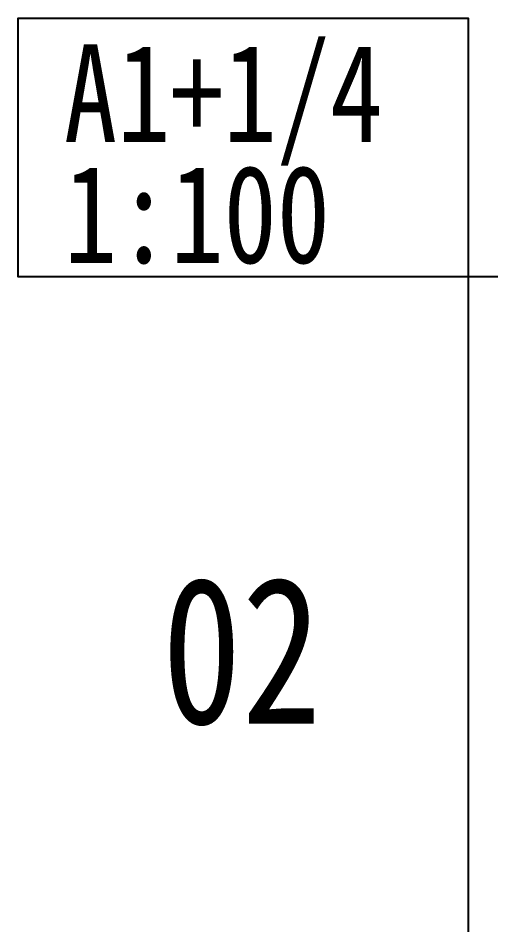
# Model space of a CAD drawing. Extents: x 1247970 to 1725648, y 860327 to 1277876.
# Drawn here: x 1247970 to 1280523, y 1127119 to 1189527 of the extents above; entities that cross this region are included whole.
import ezdxf

# ---------------------------------------------------------------- set-up
doc = ezdxf.new("R2010")
doc.units = 0
doc.header["$LTSCALE"] = 1000
doc.header["$MEASUREMENT"] = 0
doc.layers.add('text', color=254, linetype='Continuous')
doc.layers.add('图框', color=140, linetype='Continuous')
doc.styles.add('黑体', font='simhei.ttf')

msp = doc.modelspace()

# ---------------------------------------------------------------- linework, layer by layer
at = {"layer": 'text', "color": 2}
msp.add_lwpolyline([(1278969.8, 1171718.7), (1247969.8, 1171718.7), (1247969.8, 1189527), (1278969.8, 1189527)], close=True, dxfattribs=at)
at = {"layer": '图框'}
msp.add_lwpolyline([(1278969.8, 1112318.7), (1384069.8, 1112318.7), (1384069.8, 1171718.7), (1278969.8, 1171718.7)], close=True, dxfattribs=at)

# ---------------------------------------------------------------- texts
at = {"layer": 'text', "color": 2, "style": '黑体', "width": 0.8}
for s, p in [('A1+1/4', (1251123, 1181001.5)), ('1:100', (1251132.9, 1172675.4))]:
    msp.add_text(s, height=6729.45, dxfattribs=at).set_placement(p)
at = {"layer": 'text', "color": 1, "style": '黑体', "width": 0.8}
msp.add_text('02', height=10094.18, dxfattribs=at).set_placement((1257868, 1140965.6))

doc.saveas('drawing.dxf')
